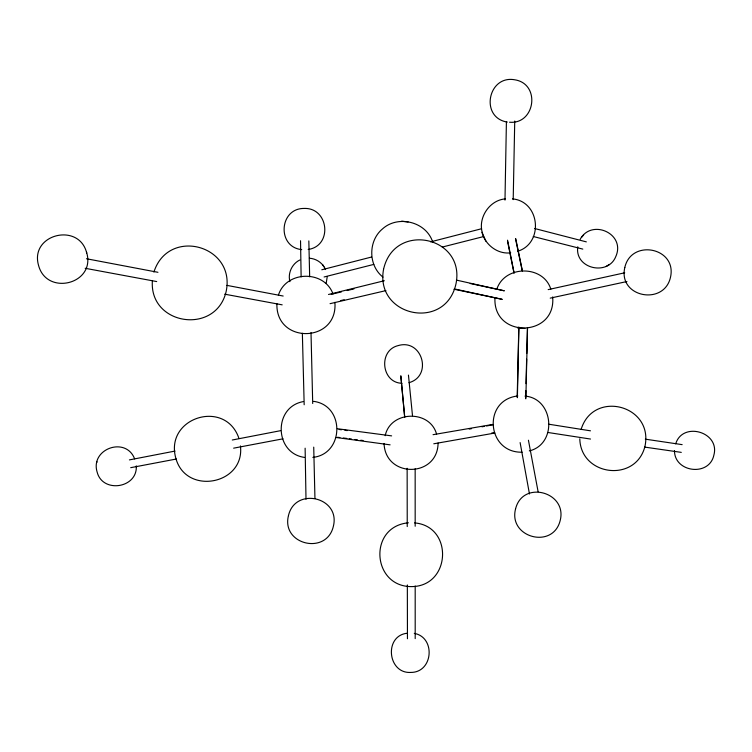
<?xml version="1.0" encoding="UTF-8"?>
<svg xmlns="http://www.w3.org/2000/svg" width="752" height="752" viewBox="0 0 752 752"><rect width="100%" height="100%" fill="white"/><g stroke="black" fill="none" stroke-linecap="round" stroke-linejoin="round"><path stroke-width="1.13" d="M504.987 200.117L506.406 121.899M513.202 199.618L514.735 121.034M517.385 397.686L518.889 327.477M517.188 397.206L518.824 326.988M525.845 398.842L527.537 327.759M525.648 397.911L525.845 390.636M526.015 383.652L526.635 359.212M526.776 353.478L527.434 327.75M494.957 297.98C492.927 338.738 556.292 337.563 552.664 296.937M327.176 277.018L326.208 283.231M438.087 443.022C437.739 477.868 385.315 478.31 384.056 443.473M152.402 280.581C148.887 325.268 215.57 335.345 226.061 291.861C236.41 245.359 168.382 226.662 153.897 272.083M136.272 465.883C137.785 488.151 102.714 493.641 97.177 472.228C89.864 448.878 125.894 435.925 134.636 458.889M86.574 252.296C96.303 283.936 46.793 296.495 38.568 265.456C29.45 234.192 79.073 221.859 86.696 252.973M96.942 462.283L96.999 461.784M276.905 303.639C275.542 344.472 338.184 343.109 334.894 302.332M385.193 435.699C390.354 410.573 429.918 409.398 436.602 434.177M581.089 429.524C593.159 389.414 653.732 405.14 644.981 446.246C635.872 483.038 580.647 476.11 579.801 438.783M675.7 443.84C682.637 421.045 720.219 432.024 713.883 455.082C709.333 476.928 674.253 472.519 674.478 450.561M278.39 295.207C286.014 270.57 324.272 269.761 333.023 293.985M496.903 288.956C504.949 265.014 543.376 264.92 550.84 289.191M580.177 239.315C591.561 218.315 626.059 233.731 615.766 256.62C607.926 276.285 574.556 268.831 577.762 246.797M581.456 237.472L582.8 235.94M583.11 235.592L583.655 234.972M605.98 266.537L609.402 264.413M299.841 259.995C292.03 263.717 287.555 273.286 289.943 281.643M408.975 382.702C433.067 375.868 422.069 338.325 398.09 345.619C378.068 350.423 381.367 382.909 401.991 383.276M517.714 251.253C543.893 243.253 540.19 201.433 512.45 198.866M303.206 401.615C273.089 407.067 274.264 453.249 304.494 457.404M529.323 450.909C557.636 444.075 554.017 398.457 524.99 396.088M430.623 241.853L481.59 228.74M321.79 269.78L371.488 257.043M324.103 276.98L373.8 264.403M442.317 247.051L484.053 236.457M328.511 294.483L384.319 280.74M340.788 300.565L344.19 299.738M331.181 294.323L341.427 291.889M347.114 290.535L353.948 288.909M330.053 303.676L385.917 290.61M548.17 289.614L624.715 272.797M550.22 298.13L626.942 281.53M129.41 459.895L175.047 451.068M232.293 440.005L280.609 430.67M130.707 467.678L176.382 459.011M233.628 448.164L283.015 438.811M432.663 241.947C426.215 221.737 398.081 214.771 382.571 228.852C368.066 240.753 368.113 265.569 383.012 277.131M469.248 429.072L471.551 428.659M481.929 426.798L484.232 426.384M486.544 425.97L493.453 424.73M433.782 443.783L494.891 433.03M433.049 434.684L492.804 424.429M491.535 433.133L493.848 432.748M407.481 633.203C383.68 635.468 387.506 673.989 410.959 672.42C433.246 672.401 435.831 637.245 414.277 633.372M408.402 522.8C367.643 526.579 371.949 587.791 412.519 586.588C451.04 585.498 453.353 526.174 414.606 522.903M308.17 249.476C332.92 245.885 328.793 207.336 303.958 208.436C278.983 208.398 276.877 247.145 301.712 249.617M505.344 198.895C488.321 200.164 476.138 220.58 483.602 236.006M510.73 252.813C497.702 254.561 485.106 244.776 481.976 232.283M517.818 395.956C482.229 399.951 486.685 453.052 522.123 452.196M312.851 457.395C344.256 454.067 345.112 405.488 313.603 401.352M509.555 122.219C535.302 124.569 540.895 83.735 514.631 79.768C487.841 74.965 479.701 117.669 507.299 122.078M517.489 327.881L524.952 328.474M401.662 221.191L408.092 221.962M337.554 437.26L339.876 437.551M343.363 438.002L346.851 438.444M349.172 438.745L351.494 439.046M354.972 439.488L357.294 439.788M360.781 440.23L363.103 440.531M337.319 428.725L391.623 435.878M335.918 437.467L390.109 444.846M309.41 258.237C316.348 258.613 322.834 263.097 325.522 269.545M339.086 429.458L341.408 429.787M344.886 430.276L347.198 430.595M644.455 447.064L681.293 452.375M645.338 439.168L682.149 444.639M547.804 432.466L590.508 439.046M548.772 424.213L590.48 430.821M85.164 268.285L156.707 281.568M224.679 294.173L282.188 304.842M226.944 285.384L283.175 296.034M86.461 258.744L157.939 272.299M453.973 289.229L501.828 299.24M470.16 283.504L504.329 290.808L456.417 280.101M455.552 289.163L502.289 299.362M533.262 236.504L582.809 249.1M534.569 228.495L586.334 241.871M322.683 264.742L323.849 266.716M239.004 438.566C225.553 398.269 164.209 417.52 175.855 458.306C186.035 495.794 245.143 484.504 240.433 445.936M484.344 237.679L485.895 241.223M515.524 238.92L522.273 270.927M515.75 238.675L522.349 270.645M507.544 241.354L514.058 273.371M507.572 240.17L513.954 272.168M528.43 440.23L538.112 491.733M520.121 442.59L529.464 493.979M408.449 375.098L412.5 415.715M400.872 376.442L404.698 417.087M400.816 375.624L404.708 417.247M302.36 333.277L304.175 404.764M311.008 332.572L312.71 403.504M313.725 447.139L314.947 498.463M308.837 240.913L309.664 276.792M305.124 448.192L305.998 499.253M300.537 240.734L301.129 276.886M407.34 584.943L407.452 638.749M415.16 468.769L415.179 526.25M407.142 468.289L407.236 526.56M415.189 585.977L415.198 638.617M515.562 508.935C508.07 537.605 553.124 549.703 560.212 520.412C567.459 491.968 522.668 479.682 515.562 508.935M624.809 267.486C617.862 297.294 663.96 306.064 670.464 277.403C677.383 247.652 631.313 238.422 624.809 267.486M288.467 515.599C281.098 544.768 326.659 555.502 333.362 526.306C340.712 497.157 295.179 486.422 288.467 515.599M383.567 269.282C374.637 316.432 445.588 331.782 456.022 283.664C465.516 236.335 394.302 221.173 383.567 269.282"/></g></svg>
